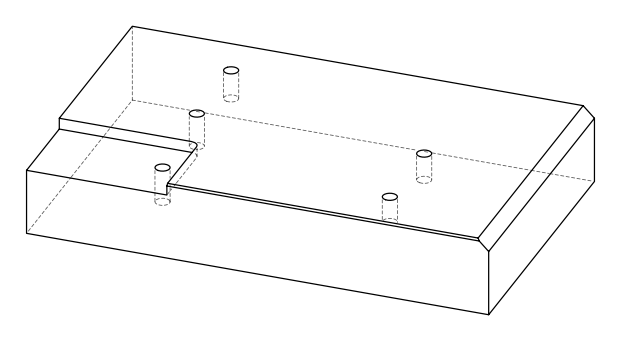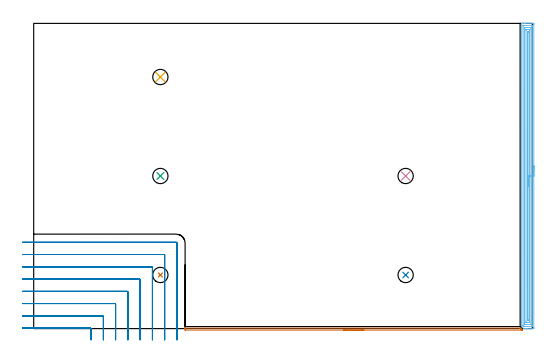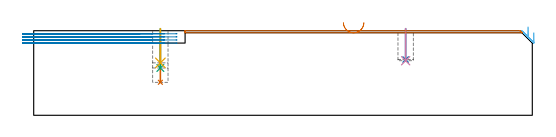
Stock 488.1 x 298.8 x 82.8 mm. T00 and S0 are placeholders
(PLAN: 8 operations, 2 tool changes, 26.9 min)
(1 INDEXABLE_INSERT_DRILL_BLIND_HOLE_FROM_SOLID | STEP1POCKET | UGT0302_001 | 0.17 min | 8895 mm3)
(2 INDEXABLE_INSERT_DRILL_BLIND_HOLE_FROM_SOLID_1 | STEP1POCKET_1 | UGT0302_001 | 0.12 min | 4967 mm3)
(3 INDEXABLE_INSERT_DRILL_BLIND_HOLE_FROM_SOLID_2 | STEP1POCKET_2 | UGT0302_001 | 0.16 min | 6430 mm3)
(4 INDEXABLE_INSERT_DRILL_BLIND_HOLE_FROM_SOLID_3 | STEP1POCKET_3 | UGT0302_001 | 0.13 min | 5179 mm3)
(5 INDEXABLE_INSERT_DRILL_BLIND_HOLE_FROM_SOLID_4 | STEP1POCKET_4 | UGT0302_001 | 0.14 min | 5548 mm3)
(6 AREA_MILL | FG_CHAMFER_SURFACE | UGT0205_001 | 12.13 min | 21155 mm3)
(7 AREA_MILL_1 | FG_CHAMFER_SURFACE_1 | UGT0205_001 | 2.78 min | 659 mm3)
(8 MILL_CORNER_NOTCH_RECTANGULAR | CORNER_NOTCH_RECTANGULAR | UGT0201_010 | Follow Part, ap 4, ae 75% | 11.27 min | 163557 mm3)
(TOOL UGT0302_001 | Indexable Insert Drill 15mm | D15 PA180 FL50 Z2)
(TOOL UGT0205_001 | Chamfer Mill 20 x 3 x 45 deg. | D20 FL50 Z2)
(TOOL UGT0201_010 | End Mill 16 mm | D16 FL22 Z2)
(OP 1 INDEXABLE_INSERT_DRILL_BLIND_HOLE_FROM_SOLID)
G17 G21 G94 G90
T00 M6
G54
G17 G0 G90 X124. Y52.5 S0 M3
G43 Z92.8 H0
G94 G81 G98 Z32.3 F250. R72.7
G80
M5
M2
(OP 2 INDEXABLE_INSERT_DRILL_BLIND_HOLE_FROM_SOLID_1)
G17 G21 G94 G90
T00 M6
G54
G17 G0 G90 X364.1 Y52.5 S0 M3
G43 Z92.8 H0
G94 G81 G98 Z54.6 F250. R84.8
G80
M5
M2
(OP 3 INDEXABLE_INSERT_DRILL_BLIND_HOLE_FROM_SOLID_2)
G17 G21 G94 G90
T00 M6
G54
G17 G0 G90 X124. Y149.4 S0 M3
G43 Z92.8 H0
G94 G81 G98 Z46.3 F250. R84.8
G80
M5
M2
(OP 4 INDEXABLE_INSERT_DRILL_BLIND_HOLE_FROM_SOLID_3)
G17 G21 G94 G90
T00 M6
G54
G17 G0 G90 X364.1 Y149.4 S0 M3
G43 Z92.8 H0
G94 G81 G98 Z53.4 F250. R84.8
G80
M5
M2
(OP 5 INDEXABLE_INSERT_DRILL_BLIND_HOLE_FROM_SOLID_4)
G17 G21 G94 G90
T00 M6
G54
G17 G0 G90 X124. Y246.3 S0 M3
G43 Z92.8 H0
G94 G81 G98 Z51.3 F250. R84.8
G80
M5
M2
(OP 6 AREA_MILL)
G17 G21 G94 G90
T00 M6
G54
G17 G0 G90 X489.6 Y159.4 S1061 M3
G43 Z92.8 H0
Z80.9
G94 G1 Y159.362 Z80.028 F250.
Y159.248 Z79.163
Y159.059 Z78.312
Y158.797 Z77.48
Y158.463 Z76.674
Y158.06 Z75.9
Y157.592 Z75.164
Y157.06 Z74.472
Y156.471 Z73.829
Y155.828 Z73.24
Y155.136 Z72.708
Y154.4 Z72.24
Y153.626 Z71.837
Y152.82 Z71.503
Y151.988 Z71.241
Y151.137 Z71.052
Y150.272 Z70.938
Y149.4 Z70.9
Y0.915
X489.599 Y0.621 Z70.901
X489.594 Y0.028 Z70.904
X489.592 Y0.007 Z70.906
X489.002 Y0. Z71.496
X482.758 Z77.736
X482.214 Z78.283
X481.866 Z78.63
X481.322 Z79.174
X480.974 Z79.521
X479.983 Z80.516
X479.695 Y0.01 Z80.802
X479.636 Y0.066 Z80.862
X479.525 Y0.174 Z80.973
X477.791 Y1.91 Z82.707
X477.706 Y1.998 Z82.792
X477.7 Y2.408 Z82.8
Y298.626
X477.703 Y298.79 Z82.788
X477.757 Y298.793 Z82.735
X478.167 Y298.8 Z82.333
X478.494 Z82.005
X479.19 Z81.305
X480.43 Z80.067
X480.974 Z79.52
X481.594 Z78.901
X488.382 Z72.115
X489.002 Y298.797 Z71.496
X489.592 Y298.793 Z70.906
X489.594 Y298.772 Z70.904
X489.598 Y298.179 Z70.902
X489.6 Y297.58 Z70.9
Y149.4
X488.186 Z72.314
Y2.332
X488.179 Y2.011 Z72.321
X488.16 Y2.008 Z72.34
X488.11 Y2.005 Z72.39
X487.625 Y2.001 Z72.875
X480.489 Z80.011
X480.286 Y2.006 Z80.214
X480.185 Y2.01 Z80.315
X480.134 Y2.028 Z80.366
X480.082 Y2.075 Z80.418
X479.743 Y2.408 Z80.757
X479.19 Y2.96 Z81.31
X479.149 Y3.004 Z81.351
X479.129 Y3.027 Z81.371
X479.122 Y3.039 Z81.378
X479.12 Y3.074 Z81.38
X479.115 Y3.226 Z81.385
X479.114 Y3.302 Z81.386
Y296.468
X479.121 Y296.789 Z81.379
X479.14 Y296.792 Z81.36
X479.19 Y296.795 Z81.31
X479.675 Y296.8 Z80.825
X487.703 Z72.797
X488.11 Y296.796 Z72.39
X488.167 Y296.793 Z72.333
X488.178 Y296.791 Z72.322
X488.181 Y296.721 Z72.319
X488.184 Y296.62 Z72.316
X488.186 Y296.468 Z72.314
Y296.392
Y149.4
X486.772 Z73.728
X486.771 Y4.195 Z73.729
X486.769 Y4.084 Z73.731
X486.767 Y4.029 Z73.733
X486.765 Y4.01 Z73.735
X486.716 Y4.007 Z73.784
X486.52 Y4.001 Z73.98
X480.974 Z79.526
X480.779 Y4.003 Z79.721
X480.649 Y4.007 Z79.851
X480.604 Y4.01 Z79.896
X480.585 Y4.024 Z79.915
X480.55 Y4.058 Z79.95
X480.535 Y4.076 Z79.965
X480.533 Y4.093 Z79.967
X480.53 Y4.132 Z79.97
X480.529 Y4.195 Z79.971
X480.528 Y4.642 Z79.972
X480.529 Y294.605 Z79.971
X480.531 Y294.716 Z79.969
X480.533 Y294.771 Z79.967
X480.535 Y294.79 Z79.965
X480.585 Y294.793 Z79.915
X480.78 Y294.799 Z79.72
X486.326 Y294.8 Z74.174
X486.521 Y294.799 Z73.979
X486.651 Y294.796 Z73.849
X486.754 Y294.79 Z73.746
X486.766 Y294.785 Z73.734
X486.768 Y294.778 Z73.732
X486.77 Y294.753 Z73.73
X486.771 Y294.605 Z73.729
X486.772 Y294.158 Z73.728
Y149.4
X485.357 Z75.143
Y6.876
X485.352 Y6.064 Z75.148
X485.351 Y6.014 Z75.149
X485.307 Y6.01 Z75.193
X485.198 Y6.005 Z75.302
X484.979 Y6.002 Z75.521
X484.542 Y6. Z75.958
X482.758 Z77.742
X482.313 Y6.001 Z78.187
X482.1 Y6.004 Z78.4
X481.993 Y6.009 Z78.507
X481.95 Y6.013 Z78.55
X481.943 Y6.876 Z78.557
Y291.924
X481.948 Y292.736 Z78.552
X481.949 Y292.786 Z78.551
X481.994 Y292.79 Z78.506
X482.102 Y292.795 Z78.398
X482.321 Y292.798 Z78.179
X482.758 Y292.8 Z77.742
X484.542 Z75.958
X484.987 Y292.799 Z75.513
X485.2 Y292.796 Z75.3
X485.307 Y292.791 Z75.193
X485.35 Y292.787 Z75.15
X485.357 Y291.924 Z75.143
Y149.4
X483.943 Z76.557
X483.942 Y8.663 Z76.558
X483.941 Y8.372 Z76.559
X483.936 Y8.077 Z76.564
X483.933 Y8.009 Z76.567
X483.898 Y8.007 Z76.602
X483.815 Y8.003 Z76.685
X483.65 Y8.002 Z76.85
X483.416 Y8.004 Z77.084
X483.37 Y8.01 Z77.13
X483.364 Y8.022 Z77.136
X483.361 Y8.059 Z77.139
X483.358 Y8.663 Z77.142
X483.357 Y8.957 Z77.143
X483.358 Y290.137 Z77.142
X483.359 Y290.428 Z77.141
X483.364 Y290.724 Z77.136
X483.367 Y290.791 Z77.133
X483.402 Y290.793 Z77.098
X483.485 Y290.797 Z77.015
X483.65 Y290.798 Z76.85
X483.884 Y290.796 Z76.616
X483.93 Y290.79 Z76.57
X483.936 Y290.778 Z76.564
X483.939 Y290.741 Z76.561
X483.942 Y290.137 Z76.558
X483.943 Y289.843 Z76.557
Y149.4
Y148.528 Z76.595
Y147.664 Z76.709
Y146.812 Z76.898
Y145.98 Z77.16
Y145.174 Z77.494
Y144.4 Z77.897
Y143.664 Z78.365
Y142.972 Z78.896
Y142.329 Z79.486
Y141.74 Z80.129
Y141.209 Z80.821
Y140.74 Z81.557
Y140.337 Z82.331
Y140.003 Z83.137
Y139.741 Z83.969
Y139.552 Z84.82
Y139.438 Z85.685
Y139.4 Z86.557
G0 Z92.8
M5
M2
(OP 7 AREA_MILL_1)
G17 G21 G94 G90
T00 M6
G54
G17 G0 G90 X323.2 Y-1.5 S1061 M3
G43 Z92.8 H0
Z90.8
G94 G1 X323.162 Z89.928 F250.
X323.048 Z89.064
X322.859 Z88.212
X322.597 Z87.38
X322.263 Z86.574
X321.86 Z85.8
X321.392 Z85.064
X320.86 Z84.372
X320.271 Z83.729
X319.628 Z83.14
X318.936 Z82.609
X318.2 Z82.14
X317.426 Z81.737
X316.62 Z81.403
X315.788 Z81.141
X314.936 Z80.952
X314.072 Z80.838
X313.2 Z80.8
X148.818
X148.65 Y-1.499 Z80.801
X148.372 Y-1.496 Z80.804
X148.202 Y-1.491 Z80.805
X148.2 Y-1.285 Z81.011
Y-0.944 Z81.351
Y-0.261 Z82.038
Y0.073 Z82.372
Y0.463 Z82.754
X148.21 Y0.491 Z82.782
X148.292 Y0.496 Z82.791
X148.326 Y0.497 Z82.795
X148.37 Y0.496 Z82.796
X475.795 Y0.5 Z82.8
X476.205 Y0.494 Z82.792
X476.272 Y0.428 Z82.727
X476.312 Y0.389 Z82.687
X476.688 Y0.013 Z82.311
X476.757 Y-0.056 Z82.241
X476.823 Y-0.123 Z82.176
X476.986 Y-0.285 Z82.014
X477.053 Y-0.352 Z81.945
X477.118 Y-0.418 Z81.881
X477.284 Y-0.583 Z81.716
X477.35 Y-0.648 Z81.648
X477.413 Y-0.712 Z81.587
X477.582 Y-0.881 Z81.418
X477.646 Y-0.944 Z81.352
X477.83 Y-1.13 Z81.17
X477.879 Y-1.179 Z81.121
X478.09 Y-1.389 Z80.909
X478.177 Y-1.48 Z80.818
X478.183 Y-1.494 Z80.803
X478.177 Y-1.499 Z80.799
X477.954 Y-1.5 Z80.8
X313.2
X312.328 Z80.838
X311.464 Z80.952
X310.612 Z81.141
X309.78 Z81.403
X308.974 Z81.737
X308.2 Z82.14
X307.464 Z82.609
X306.772 Z83.14
X306.129 Z83.729
X305.54 Z84.372
X305.008 Z85.064
X304.54 Z85.8
X304.137 Z86.574
X303.803 Z87.38
X303.541 Z88.212
X303.352 Z89.064
X303.238 Z89.928
X303.2 Z90.8
G0 Z92.8
M5
M2
(OP 8 MILL_CORNER_NOTCH_RECTANGULAR)
G17 G21 G94 G90
T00 M6
G54
G17 G0 G90 X56.2 Y-11. S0 M3
G43 Z92.8 H0
Z79.775
G94 G1 Y-8. F250.
Y-0.293 F500.
G3 X55.407 Y0.5 R0.8
G1 X-8.
X-11. F250.
G0 Z92.8
X68.2 Y-11.
Z79.775
G1 Y-8.
Y11.707 F500.
G3 X67.407 Y12.5 R0.8
G1 X-8.
X-11. F250.
G0 Z92.8
X80.2 Y-11.
Z79.775
G1 Y-8.
Y23.706 F500.
G3 X79.406 Y24.5 R0.8
G1 X-8.
X-11. F250.
G0 Z92.8
X92.2 Y-11.
Z79.775
G1 Y-8.
Y35.706 F500.
G3 X91.406 Y36.5 R0.8
G1 X-8.
X-11. F250.
G0 Z92.8
X104.2 Y-11.
Z79.775
G1 Y-8.
Y47.705 F500.
G3 X103.405 Y48.5 R0.8
G1 X-8.
X-11. F250.
G0 Z92.8
X116.2 Y-11.
Z79.775
G1 Y-8.
Y59.705 F500.
G3 X115.405 Y60.5 R0.8
G1 X-8.
X-11. F250.
G0 Z92.8
X128.2 Y-11.
Z79.775
G1 Y-8.
Y71.705 F500.
G3 X127.405 Y72.5 R0.8
G1 X-8.
X-11. F250.
G0 Z92.8
X140.2 Y-11.
Z79.775
G1 Y-8.
Y83.705 F500.
G3 X139.405 Y84.5 R0.8
G1 X-8.
X-11. F250.
G0 Z92.8
X56.2 Y-11.
Z76.75
G1 Y-8.
Y-0.293 F500.
G3 X55.407 Y0.5 R0.8
G1 X-8.
X-11. F250.
G0 Z92.8
X68.2 Y-11.
Z76.75
G1 Y-8.
Y11.707 F500.
G3 X67.407 Y12.5 R0.8
G1 X-8.
X-11. F250.
G0 Z92.8
X80.2 Y-11.
Z76.75
G1 Y-8.
Y23.706 F500.
G3 X79.406 Y24.5 R0.8
G1 X-8.
X-11. F250.
G0 Z92.8
X92.2 Y-11.
Z76.75
G1 Y-8.
Y35.706 F500.
G3 X91.406 Y36.5 R0.8
G1 X-8.
X-11. F250.
G0 Z92.8
X104.2 Y-11.
Z76.75
G1 Y-8.
Y47.705 F500.
G3 X103.405 Y48.5 R0.8
G1 X-8.
X-11. F250.
G0 Z92.8
X116.2 Y-11.
Z76.75
G1 Y-8.
Y59.705 F500.
G3 X115.405 Y60.5 R0.8
G1 X-8.
X-11. F250.
G0 Z92.8
X128.2 Y-11.
Z76.75
G1 Y-8.
Y71.705 F500.
G3 X127.405 Y72.5 R0.8
G1 X-8.
X-11. F250.
G0 Z92.8
X140.2 Y-11.
Z76.75
G1 Y-8.
Y83.705 F500.
G3 X139.405 Y84.5 R0.8
G1 X-8.
X-11. F250.
G0 Z92.8
X56.2 Y-11.
Z73.725
G1 Y-8.
Y-0.293 F500.
G3 X55.407 Y0.5 R0.8
G1 X-8.
X-11. F250.
G0 Z92.8
X68.2 Y-11.
Z73.725
G1 Y-8.
Y11.707 F500.
G3 X67.407 Y12.5 R0.8
G1 X-8.
X-11. F250.
G0 Z92.8
X80.2 Y-11.
Z73.725
G1 Y-8.
Y23.706 F500.
G3 X79.406 Y24.5 R0.8
G1 X-8.
X-11. F250.
G0 Z92.8
X92.2 Y-11.
Z73.725
G1 Y-8.
Y35.706 F500.
G3 X91.406 Y36.5 R0.8
G1 X-8.
X-11. F250.
G0 Z92.8
X104.2 Y-11.
Z73.725
G1 Y-8.
Y47.705 F500.
G3 X103.405 Y48.5 R0.8
G1 X-8.
X-11. F250.
G0 Z92.8
X116.2 Y-11.
Z73.725
G1 Y-8.
Y59.705 F500.
G3 X115.405 Y60.5 R0.8
G1 X-8.
X-11. F250.
G0 Z92.8
X128.2 Y-11.
Z73.725
G1 Y-8.
Y71.705 F500.
G3 X127.405 Y72.5 R0.8
G1 X-8.
X-11. F250.
G0 Z92.8
X140.2 Y-11.
Z73.725
G1 Y-8.
Y83.705 F500.
G3 X139.405 Y84.5 R0.8
G1 X-8.
X-11. F250.
G0 Z92.8
X56.2 Y-11.
Z70.7
G1 Y-8.
Y-0.293 F500.
G3 X55.407 Y0.5 R0.8
G1 X-8.
X-11. F250.
G0 Z92.8
X68.2 Y-11.
Z70.7
G1 Y-8.
Y11.707 F500.
G3 X67.407 Y12.5 R0.8
G1 X-8.
X-11. F250.
G0 Z92.8
X80.2 Y-11.
Z70.7
G1 Y-8.
Y23.706 F500.
G3 X79.406 Y24.5 R0.8
G1 X-8.
X-11. F250.
G0 Z92.8
X92.2 Y-11.
Z70.7
G1 Y-8.
Y35.706 F500.
G3 X91.406 Y36.5 R0.8
G1 X-8.
X-11. F250.
G0 Z92.8
X104.2 Y-11.
Z70.7
G1 Y-8.
Y47.705 F500.
G3 X103.405 Y48.5 R0.8
G1 X-8.
X-11. F250.
G0 Z92.8
X116.2 Y-11.
Z70.7
G1 Y-8.
Y59.705 F500.
G3 X115.405 Y60.5 R0.8
G1 X-8.
X-11. F250.
G0 Z92.8
X128.2 Y-11.
Z70.7
G1 Y-8.
Y71.705 F500.
G3 X127.405 Y72.5 R0.8
G1 X-8.
X-11. F250.
G0 Z92.8
X140.2 Y-11.
Z70.7
G1 Y-8.
Y83.705 F500.
G3 X139.405 Y84.5 R0.8
G1 X-8.
X-11. F250.
G0 Z92.8
M5
M2
